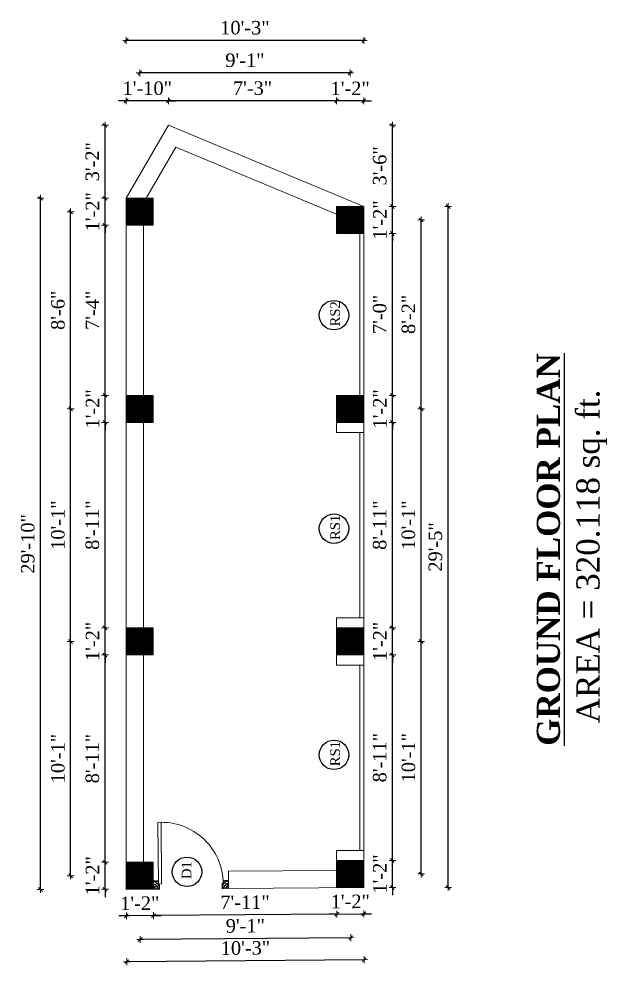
# Model space of a CAD drawing. Header units: inches. Extents: x 20273 to 41102, y -4696 to -1121.
# Drawn here: x 33134.7 to 33439.2, y -3826.9 to -3336.6 of the extents above; entities that cross this region are included whole.
import ezdxf

# ---------------------------------------------------------------- set-up
doc = ezdxf.new("R2010")
doc.units = ezdxf.units.IN
doc.header["$LTSCALE"] = 5
doc.header["$MEASUREMENT"] = 0
for name, color, linetype, lineweight in [('A-WALL', 7, 'Continuous', 9), ('Dimension', 7, 'Continuous', 18), ('DOOR', 62, 'Continuous', 0)]:
    doc.layers.add(name, color=color, linetype=linetype, lineweight=lineweight)
doc.layers.add('dim line', color=7, linetype='Continuous', lineweight=15, true_color=0xfab2b2)
doc.layers.add('TEXT', color=6, linetype='Continuous')
doc.layers.add('WALL', color=7, linetype='Continuous')
doc.styles.add('ordinary', font='times.ttf')
doc.dimstyles.new('Copy of 96', dxfattribs={"dimtxt": 7, "dimasz": 4, "dimexe": 0.5, "dimexo": 0.5, "dimgap": 3, "dimtad": 1, "dimdec": 1, "dimzin": 11, "dimdsep": 46, "dimlunit": 4, "dimtxsty": 'ordinary', "dimblk": 'OBLIQUE', "dimcen": 0.09, "dimse1": 1, "dimse2": 1, "dimclrt": 6, "dimazin": 0, "dimtfac": 1, "dimtdec": 1, "dimtix": 1, "dimtmove": 2, "dimatfit": 3, "dimldrblk": 'leader', "dimfxl": 0.5, "dimfxlon": 1, "dimtolj": 1, "dimtzin": 0, "dimarcsym": 0})
pattern_1 = [(135, (29525.58807, -29907.06637), (-0.08838834765, -0.08838834765), [])]

# ---------------------------------------------------------------- blocks, each defined once
blk = doc.blocks.new('A$C27B36B59')
at = {"layer": 'DOOR'}
for p, q in [((0, 4), (0, 0)), ((2.5, 4), (0, 4)), ((0, 0), (3, 0)), ((2.5, 2.5), (2.5, 4)), ((3, 2.5), (2.5, 2.5)), ((3, 0), (3, 2.5))]:
    blk.add_line(p, q, dxfattribs=at)
for centre, radius, start, end in [((-1.4, -0.54), 4.75, 22.1411, 72.838), ((1.34, 2.09), 1.64, 45.138, 144.8948), ((2.21, 0.3), 2.49, 83.3149, 152.658), ((0.13, 0.37), 2.05, 349.4875, 93.6805), ((1.96, -0.47), 2.01, 58.7447, 166.495), ((-0.06, 0.32), 1.13, 343.542, 86.947), ((2.08, -0.4), 1.17, 38.2816, 160.1519)]:
    blk.add_arc(centre, radius, start, end, dxfattribs=at)
blk = doc.blocks.new('D2')
at = {"layer": 'DOOR'}
for p, q in [((74473.95, 24047.59), (74473.95, 24018.09)), ((74473.95, 24047.59), (74475.45, 24047.59)), ((74475.45, 24047.59), (74475.45, 24018.13))]:
    blk.add_line(p, q, dxfattribs=at)
blk.add_arc((74473.95, 24047.59), 29.5, 180, 272.9146, dxfattribs=at)
at = {"layer": 'DOOR', "xscale": -1, "rotation": 180}
blk.add_blockref('A$C27B36B59', (74441.95, 24050.09), dxfattribs=at)
at = {"layer": 'DOOR', "rotation": 180}
blk.add_blockref('A$C27B36B59', (74477.95, 24050.09), dxfattribs=at)
blk = doc.blocks.new('oblique')
at = {"color": 0, "lineweight": -2}
blk.add_line((0.25, 0.25), (-0.25, -0.25), dxfattribs=at)
at = {"layer": 'dim line', "lineweight": 9}
for p, q in [((-0.4375, 0), (0.4375, 0)), ((0, 0.4375), (0, -0.4375))]:
    blk.add_line(p, q, dxfattribs=at)
blk = doc.blocks.new('*D197')
at = {"layer": 'A-WALL', "color": 0, "lineweight": -2, "ltscale": 50, "transparency": 16777216}
for p, q in [((33328.06, -3772.68), (33328.06, -3768.68)), ((33328.06, -3786.68), (33328.06, -3772.68)), ((33328.06, -3786.68), (33328.06, -3790.68))]:
    blk.add_line(p, q, dxfattribs=at)
at = {"layer": 'Defpoints', "color": 0, "ltscale": 50, "transparency": 16777216}
for p in [(33313.19, -3772.68), (33328.06, -3772.68), (33313.19, -3786.68)]:
    blk.add_point(p, dxfattribs=at)
at = {"layer": 'A-WALL', "color": 0, "lineweight": -2, "ltscale": 50, "transparency": 16777216, "xscale": 4, "yscale": 4, "zscale": 4}
for p, rotation in [((33328.06, -3772.68), 270), ((33328.06, -3786.68), 90)]:
    blk.add_blockref('oblique', p, dxfattribs=dict(at, rotation=rotation))
at = {"layer": 'A-WALL', "color": 6, "ltscale": 50, "transparency": 16777216, "insert": (33321.56, -3779.68), "char_height": 7, "attachment_point": 5, "rotation": 90, "style": 'ordinary'}
blk.add_mtext('\\A1;1\'-2"', dxfattribs=at)
blk = doc.blocks.new('_OBLIQUE')
at = {"color": 0, "linetype": 'ByBlock'}
blk.add_line((-0.5, -0.5), (0.5, 0.5), dxfattribs=at)
blk = doc.blocks.new('leader')
at = {"layer": 'Dimension'}
for p, q in [((0, -4.33), (0, 4.33)), ((-4.42, 0), (4.42, 0))]:
    blk.add_line(p, q, dxfattribs=at)
blk = doc.blocks.new('*D198')
at = {"layer": 'A-WALL', "color": 0, "lineweight": -2, "ltscale": 5, "transparency": 16777216}
blk.add_line((33328.06, -3772.68), (33328.06, -3666.18), dxfattribs=at)
at = {"layer": 'Defpoints', "color": 0, "ltscale": 5, "transparency": 16777216}
for p in [(33313.19, -3666.18), (33328.06, -3666.18), (33313.19, -3772.68)]:
    blk.add_point(p, dxfattribs=at)
at = {"layer": 'A-WALL', "color": 0, "lineweight": -2, "ltscale": 5, "transparency": 16777216, "xscale": 4, "yscale": 4, "zscale": 4}
for p, rotation in [((33328.06, -3666.18), 90), ((33328.06, -3772.68), 270)]:
    blk.add_blockref('oblique', p, dxfattribs=dict(at, rotation=rotation))
at = {"layer": 'A-WALL', "color": 6, "ltscale": 5, "transparency": 16777216, "insert": (33321.5, -3719.43), "char_height": 7, "attachment_point": 5, "rotation": 90, "style": 'ordinary'}
blk.add_mtext('\\A1;8\'-11"', dxfattribs=at)
blk = doc.blocks.new('*D199')
at = {"layer": 'A-WALL', "color": 0, "lineweight": -2, "ltscale": 5, "transparency": 16777216}
for p, q in [((33328.06, -3652.18), (33328.06, -3648.18)), ((33328.06, -3666.18), (33328.06, -3652.18)), ((33328.06, -3666.18), (33328.06, -3670.18))]:
    blk.add_line(p, q, dxfattribs=at)
at = {"layer": 'Defpoints', "color": 0, "ltscale": 5, "transparency": 16777216}
for p in [(33313.19, -3652.18), (33328.06, -3652.18), (33313.19, -3666.18)]:
    blk.add_point(p, dxfattribs=at)
at = {"layer": 'A-WALL', "color": 0, "lineweight": -2, "ltscale": 5, "transparency": 16777216, "xscale": 4, "yscale": 4, "zscale": 4}
for p, rotation in [((33328.06, -3652.18), 270), ((33328.06, -3666.18), 90)]:
    blk.add_blockref('oblique', p, dxfattribs=dict(at, rotation=rotation))
at = {"layer": 'A-WALL', "color": 6, "ltscale": 5, "transparency": 16777216, "insert": (33321.56, -3659.18), "char_height": 7, "attachment_point": 5, "rotation": 90, "style": 'ordinary'}
blk.add_mtext('\\A1;1\'-2"', dxfattribs=at)
blk = doc.blocks.new('*D200')
at = {"layer": 'A-WALL', "color": 0, "lineweight": -2, "ltscale": 5, "transparency": 16777216}
blk.add_line((33328.06, -3652.18), (33328.06, -3545.68), dxfattribs=at)
at = {"layer": 'Defpoints', "color": 0, "ltscale": 5, "transparency": 16777216}
for p in [(33313.19, -3545.68), (33328.06, -3545.68), (33313.19, -3652.18)]:
    blk.add_point(p, dxfattribs=at)
at = {"layer": 'A-WALL', "color": 0, "lineweight": -2, "ltscale": 5, "transparency": 16777216, "xscale": 4, "yscale": 4, "zscale": 4}
for p, rotation in [((33328.06, -3545.68), 90), ((33328.06, -3652.18), 270)]:
    blk.add_blockref('oblique', p, dxfattribs=dict(at, rotation=rotation))
at = {"layer": 'A-WALL', "color": 6, "ltscale": 5, "transparency": 16777216, "insert": (33321.5, -3598.93), "char_height": 7, "attachment_point": 5, "rotation": 90, "style": 'ordinary'}
blk.add_mtext('\\A1;8\'-11"', dxfattribs=at)
blk = doc.blocks.new('*D201')
at = {"layer": 'A-WALL', "color": 0, "lineweight": -2, "ltscale": 5, "transparency": 16777216}
for p, q in [((33328.06, -3531.68), (33328.06, -3527.68)), ((33328.06, -3545.68), (33328.06, -3531.68)), ((33328.06, -3545.68), (33328.06, -3549.68))]:
    blk.add_line(p, q, dxfattribs=at)
at = {"layer": 'Defpoints', "color": 0, "ltscale": 5, "transparency": 16777216}
for p in [(33313.19, -3531.68), (33328.06, -3531.68), (33313.19, -3545.68)]:
    blk.add_point(p, dxfattribs=at)
at = {"layer": 'A-WALL', "color": 0, "lineweight": -2, "ltscale": 5, "transparency": 16777216, "xscale": 4, "yscale": 4, "zscale": 4}
for p, rotation in [((33328.06, -3531.68), 270), ((33328.06, -3545.68), 90)]:
    blk.add_blockref('oblique', p, dxfattribs=dict(at, rotation=rotation))
at = {"layer": 'A-WALL', "color": 6, "ltscale": 5, "transparency": 16777216, "insert": (33321.56, -3538.68), "char_height": 7, "attachment_point": 5, "rotation": 90, "style": 'ordinary'}
blk.add_mtext('\\A1;1\'-2"', dxfattribs=at)
blk = doc.blocks.new('*D202')
at = {"layer": 'A-WALL', "color": 0, "lineweight": -2, "ltscale": 5, "transparency": 16777216}
blk.add_line((33328.06, -3531.68), (33328.06, -3447.81), dxfattribs=at)
at = {"layer": 'Defpoints', "color": 0, "ltscale": 5, "transparency": 16777216}
for p in [(33313.19, -3447.81), (33328.06, -3447.81), (33313.19, -3531.68)]:
    blk.add_point(p, dxfattribs=at)
at = {"layer": 'A-WALL', "color": 0, "lineweight": -2, "ltscale": 5, "transparency": 16777216, "xscale": 4, "yscale": 4, "zscale": 4}
for p, rotation in [((33328.06, -3447.81), 90), ((33328.06, -3531.68), 270)]:
    blk.add_blockref('oblique', p, dxfattribs=dict(at, rotation=rotation))
at = {"layer": 'A-WALL', "color": 6, "ltscale": 5, "transparency": 16777216, "insert": (33321.49, -3489.74), "char_height": 7, "attachment_point": 5, "rotation": 90, "style": 'ordinary'}
blk.add_mtext('\\A1;7\'-0"', dxfattribs=at)
blk = doc.blocks.new('*D203')
at = {"layer": 'A-WALL', "color": 0, "lineweight": -2, "ltscale": 5, "transparency": 16777216}
for p, q in [((33328.06, -3433.81), (33328.06, -3429.81)), ((33328.06, -3447.81), (33328.06, -3433.81)), ((33328.06, -3447.81), (33328.06, -3451.81))]:
    blk.add_line(p, q, dxfattribs=at)
at = {"layer": 'Defpoints', "color": 0, "ltscale": 5, "transparency": 16777216}
for p in [(33313.19, -3433.81), (33328.06, -3433.81), (33313.19, -3447.81)]:
    blk.add_point(p, dxfattribs=at)
at = {"layer": 'A-WALL', "color": 0, "lineweight": -2, "ltscale": 5, "transparency": 16777216, "xscale": 4, "yscale": 4, "zscale": 4}
for p, rotation in [((33328.06, -3433.81), 270), ((33328.06, -3447.81), 90)]:
    blk.add_blockref('oblique', p, dxfattribs=dict(at, rotation=rotation))
at = {"layer": 'A-WALL', "color": 6, "ltscale": 5, "transparency": 16777216, "insert": (33321.56, -3440.81), "char_height": 7, "attachment_point": 5, "rotation": 90, "style": 'ordinary'}
blk.add_mtext('\\A1;1\'-2"', dxfattribs=at)
blk = doc.blocks.new('*D204')
at = {"layer": 'A-WALL', "color": 0, "lineweight": -2, "ltscale": 5, "transparency": 16777216}
blk.add_line((33342.96, -3779.68), (33342.96, -3659.18), dxfattribs=at)
at = {"layer": 'Defpoints', "color": 0, "ltscale": 5, "transparency": 16777216}
for p in [(33306.19, -3659.18), (33342.96, -3659.18), (33306.19, -3779.68)]:
    blk.add_point(p, dxfattribs=at)
at = {"layer": 'A-WALL', "color": 0, "lineweight": -2, "ltscale": 5, "transparency": 16777216, "xscale": 4, "yscale": 4, "zscale": 4}
for p, rotation in [((33342.96, -3659.18), 90), ((33342.96, -3779.68), 270)]:
    blk.add_blockref('oblique', p, dxfattribs=dict(at, rotation=rotation))
at = {"layer": 'A-WALL', "color": 6, "ltscale": 5, "transparency": 16777216, "insert": (33336.4, -3719.43), "char_height": 7, "attachment_point": 5, "rotation": 90, "style": 'ordinary'}
blk.add_mtext('\\A1;10\'-1"', dxfattribs=at)
blk = doc.blocks.new('*D205')
at = {"layer": 'A-WALL', "color": 0, "lineweight": -2, "ltscale": 5, "transparency": 16777216}
blk.add_line((33342.96, -3659.18), (33342.96, -3538.68), dxfattribs=at)
at = {"layer": 'Defpoints', "color": 0, "ltscale": 5, "transparency": 16777216}
for p in [(33306.19, -3538.68), (33342.96, -3538.68), (33306.19, -3659.18)]:
    blk.add_point(p, dxfattribs=at)
at = {"layer": 'A-WALL', "color": 0, "lineweight": -2, "ltscale": 5, "transparency": 16777216, "xscale": 4, "yscale": 4, "zscale": 4}
for p, rotation in [((33342.96, -3538.68), 90), ((33342.96, -3659.18), 270)]:
    blk.add_blockref('oblique', p, dxfattribs=dict(at, rotation=rotation))
at = {"layer": 'A-WALL', "color": 6, "ltscale": 5, "transparency": 16777216, "insert": (33336.4, -3598.93), "char_height": 7, "attachment_point": 5, "rotation": 90, "style": 'ordinary'}
blk.add_mtext('\\A1;10\'-1"', dxfattribs=at)
blk = doc.blocks.new('*D206')
at = {"layer": 'A-WALL', "color": 0, "lineweight": -2, "ltscale": 5, "transparency": 16777216}
blk.add_line((33342.96, -3538.68), (33342.96, -3440.81), dxfattribs=at)
at = {"layer": 'Defpoints', "color": 0, "ltscale": 5, "transparency": 16777216}
for p in [(33306.19, -3440.81), (33342.96, -3440.81), (33306.19, -3538.68)]:
    blk.add_point(p, dxfattribs=at)
at = {"layer": 'A-WALL', "color": 0, "lineweight": -2, "ltscale": 5, "transparency": 16777216, "xscale": 4, "yscale": 4, "zscale": 4}
for p, rotation in [((33342.96, -3440.81), 90), ((33342.96, -3538.68), 270)]:
    blk.add_blockref('oblique', p, dxfattribs=dict(at, rotation=rotation))
at = {"layer": 'A-WALL', "color": 6, "ltscale": 5, "transparency": 16777216, "insert": (33336.4, -3489.74), "char_height": 7, "attachment_point": 5, "rotation": 90, "style": 'ordinary'}
blk.add_mtext('\\A1;8\'-2"', dxfattribs=at)
blk = doc.blocks.new('*D191')
at = {"layer": 'A-WALL', "color": 0, "lineweight": -2, "ltscale": 5, "transparency": 16777216}
blk.add_line((33356.9, -3786.68), (33356.9, -3433.81), dxfattribs=at)
at = {"layer": 'Defpoints', "color": 0, "ltscale": 5, "transparency": 16777216}
for p in [(33313.19, -3433.81), (33356.9, -3433.81), (33313.19, -3786.68)]:
    blk.add_point(p, dxfattribs=at)
at = {"layer": 'A-WALL', "color": 0, "lineweight": -2, "ltscale": 5, "transparency": 16777216, "xscale": 4, "yscale": 4, "zscale": 4}
for p, rotation in [((33356.9, -3433.81), 90), ((33356.9, -3786.68), 270)]:
    blk.add_blockref('oblique', p, dxfattribs=dict(at, rotation=rotation))
at = {"layer": 'A-WALL', "color": 6, "ltscale": 5, "transparency": 16777216, "insert": (33350.33, -3610.24), "char_height": 7, "attachment_point": 5, "rotation": 90, "style": 'ordinary'}
blk.add_mtext('\\A1;29\'-5"', dxfattribs=at)
blk = doc.blocks.new('*D192')
at = {"layer": 'A-WALL', "color": 0, "lineweight": -2, "ltscale": 50, "transparency": 16777216}
blk.add_line((33313.51, -3824.08), (33190.52, -3825.12), dxfattribs=at)
at = {"layer": 'Defpoints', "color": 0, "ltscale": 50, "transparency": 16777216}
for p in [(33190.2, -3787.72), (33313.19, -3786.68), (33190.52, -3825.12)]:
    blk.add_point(p, dxfattribs=at)
at = {"layer": 'A-WALL', "color": 0, "lineweight": -2, "ltscale": 50, "transparency": 16777216, "xscale": 4, "yscale": 4, "zscale": 4}
for p, rotation in [((33190.52, -3825.12), 180.4857626912944), ((33313.51, -3824.08), 0.4857626912944202)]:
    blk.add_blockref('oblique', p, dxfattribs=dict(at, rotation=rotation))
at = {"layer": 'A-WALL', "color": 6, "ltscale": 50, "transparency": 16777216, "insert": (33251.96, -3818.04), "char_height": 7, "attachment_point": 5, "rotation": 0.4858, "style": 'ordinary'}
blk.add_mtext('\\A1;10\'-3"', dxfattribs=at)
blk = doc.blocks.new('*D207')
at = {"layer": 'A-WALL', "color": 0, "lineweight": -2, "ltscale": 5, "transparency": 16777216}
blk.add_line((33299.31, -3800.46), (33204.32, -3801.26), dxfattribs=at)
at = {"layer": 'Defpoints', "color": 0, "ltscale": 5, "transparency": 16777216}
for p in [(33204.2, -3787.6), (33299.19, -3786.8), (33204.32, -3801.26)]:
    blk.add_point(p, dxfattribs=at)
at = {"layer": 'A-WALL', "color": 0, "lineweight": -2, "ltscale": 5, "transparency": 16777216, "xscale": 4, "yscale": 4, "zscale": 4}
for p, rotation in [((33299.31, -3800.46), 0.4857626911819501), ((33204.32, -3801.26), 180.4857626911819)]:
    blk.add_blockref('oblique', p, dxfattribs=dict(at, rotation=rotation))
at = {"layer": 'A-WALL', "color": 6, "ltscale": 5, "transparency": 16777216, "insert": (33251.75, -3794.29), "char_height": 7, "attachment_point": 5, "rotation": 0.4858, "style": 'ordinary'}
blk.add_mtext('\\A1;7\'-11"', dxfattribs=at)
blk = doc.blocks.new('*D193')
at = {"layer": 'A-WALL', "color": 0, "lineweight": -2, "ltscale": 5, "transparency": 16777216}
blk.add_line((33306.47, -3812.67), (33197.48, -3813.6), dxfattribs=at)
at = {"layer": 'Defpoints', "color": 0, "ltscale": 5, "transparency": 16777216}
for p in [(33306.19, -3779.68), (33197.2, -3780.6), (33197.48, -3813.6)]:
    blk.add_point(p, dxfattribs=at)
at = {"layer": 'A-WALL', "color": 0, "lineweight": -2, "ltscale": 5, "transparency": 16777216, "xscale": 4, "yscale": 4, "zscale": 4}
for p, rotation in [((33197.48, -3813.6), 180.4857626911819), ((33306.47, -3812.67), 0.4857626911819501)]:
    blk.add_blockref('oblique', p, dxfattribs=dict(at, rotation=rotation))
at = {"layer": 'A-WALL', "color": 6, "ltscale": 5, "transparency": 16777216, "insert": (33251.92, -3806.57), "char_height": 7, "attachment_point": 5, "rotation": 0.4858, "style": 'ordinary'}
blk.add_mtext('\\A1;9\'-1"', dxfattribs=at)
blk = doc.blocks.new('*D208')
at = {"layer": 'A-WALL', "color": 0, "lineweight": -2, "ltscale": 5, "transparency": 16777216}
for p, q in [((33190.32, -3801.38), (33186.32, -3801.42)), ((33204.32, -3801.26), (33190.32, -3801.38)), ((33204.32, -3801.26), (33208.32, -3801.23))]:
    blk.add_line(p, q, dxfattribs=at)
at = {"layer": 'Defpoints', "color": 0, "ltscale": 5, "transparency": 16777216}
for p in [(33190.2, -3787.72), (33204.2, -3787.6), (33190.32, -3801.38)]:
    blk.add_point(p, dxfattribs=at)
at = {"layer": 'A-WALL', "color": 0, "lineweight": -2, "ltscale": 5, "transparency": 16777216, "xscale": 4, "yscale": 4, "zscale": 4}
for p, rotation in [((33190.32, -3801.38), 0.4857626911819665), ((33204.32, -3801.26), 180.4857626911819)]:
    blk.add_blockref('oblique', p, dxfattribs=dict(at, rotation=rotation))
at = {"layer": 'A-WALL', "color": 6, "ltscale": 5, "transparency": 16777216, "insert": (33197.26, -3794.82), "char_height": 7, "attachment_point": 5, "rotation": 0.4858, "style": 'ordinary'}
blk.add_mtext('\\A1;1\'-2"', dxfattribs=at)
blk = doc.blocks.new('*D209')
at = {"layer": 'A-WALL', "color": 0, "lineweight": -2, "ltscale": 5, "transparency": 16777216}
for p, q in [((33299.31, -3800.46), (33295.31, -3800.49)), ((33299.31, -3800.46), (33313.31, -3800.34)), ((33313.31, -3800.34), (33317.31, -3800.31))]:
    blk.add_line(p, q, dxfattribs=at)
at = {"layer": 'Defpoints', "color": 0, "ltscale": 5, "transparency": 16777216}
for p in [(33299.19, -3786.8), (33313.19, -3786.68), (33313.31, -3800.34)]:
    blk.add_point(p, dxfattribs=at)
at = {"layer": 'A-WALL', "color": 0, "lineweight": -2, "ltscale": 5, "transparency": 16777216, "xscale": 4, "yscale": 4, "zscale": 4}
for p, rotation in [((33299.31, -3800.46), 0.4857626911819501), ((33313.31, -3800.34), 180.4857626911819)]:
    blk.add_blockref('oblique', p, dxfattribs=dict(at, rotation=rotation))
at = {"layer": 'A-WALL', "color": 6, "ltscale": 5, "transparency": 16777216, "insert": (33306.25, -3793.9), "char_height": 7, "attachment_point": 5, "rotation": 0.4858, "style": 'ordinary'}
blk.add_mtext('\\A1;1\'-2"', dxfattribs=at)
blk = doc.blocks.new('*D210')
at = {"layer": 'A-WALL', "color": 0, "lineweight": -2, "ltscale": 5, "transparency": 16777216}
for p, q in [((33179.26, -3773.6), (33179.26, -3769.6)), ((33179.26, -3787.6), (33179.26, -3773.6)), ((33179.26, -3787.6), (33179.26, -3791.6))]:
    blk.add_line(p, q, dxfattribs=at)
at = {"layer": 'Defpoints', "color": 0, "ltscale": 5, "transparency": 16777216}
for p in [(33179.26, -3773.6), (33190.2, -3773.6), (33190.2, -3787.6)]:
    blk.add_point(p, dxfattribs=at)
at = {"layer": 'A-WALL', "color": 0, "lineweight": -2, "ltscale": 5, "transparency": 16777216, "xscale": 4, "yscale": 4, "zscale": 4}
for p, rotation in [((33179.26, -3773.6), 270), ((33179.26, -3787.6), 90)]:
    blk.add_blockref('oblique', p, dxfattribs=dict(at, rotation=rotation))
at = {"layer": 'A-WALL', "color": 6, "ltscale": 5, "transparency": 16777216, "insert": (33172.76, -3780.6), "char_height": 7, "attachment_point": 5, "rotation": 90, "style": 'ordinary'}
blk.add_mtext('\\A1;1\'-2"', dxfattribs=at)
blk = doc.blocks.new('*D211')
at = {"layer": 'A-WALL', "color": 0, "lineweight": -2, "ltscale": 5, "transparency": 16777216}
blk.add_line((33179.26, -3773.6), (33179.26, -3666.18), dxfattribs=at)
at = {"layer": 'Defpoints', "color": 0, "ltscale": 5, "transparency": 16777216}
for p in [(33179.26, -3666.18), (33190.2, -3666.18), (33190.2, -3773.6)]:
    blk.add_point(p, dxfattribs=at)
at = {"layer": 'A-WALL', "color": 0, "lineweight": -2, "ltscale": 5, "transparency": 16777216, "xscale": 4, "yscale": 4, "zscale": 4}
for p, rotation in [((33179.26, -3666.18), 90), ((33179.26, -3773.6), 270)]:
    blk.add_blockref('oblique', p, dxfattribs=dict(at, rotation=rotation))
at = {"layer": 'A-WALL', "color": 6, "ltscale": 5, "transparency": 16777216, "insert": (33172.7, -3719.89), "char_height": 7, "attachment_point": 5, "rotation": 90, "style": 'ordinary'}
blk.add_mtext('\\A1;8\'-11"', dxfattribs=at)
blk = doc.blocks.new('*D212')
at = {"layer": 'A-WALL', "color": 0, "lineweight": -2, "ltscale": 5, "transparency": 16777216}
for p, q in [((33179.26, -3652.18), (33179.26, -3648.18)), ((33179.26, -3666.18), (33179.26, -3652.18)), ((33179.26, -3666.18), (33179.26, -3670.18))]:
    blk.add_line(p, q, dxfattribs=at)
at = {"layer": 'Defpoints', "color": 0, "ltscale": 5, "transparency": 16777216}
for p in [(33179.26, -3652.18), (33190.2, -3652.18), (33190.2, -3666.18)]:
    blk.add_point(p, dxfattribs=at)
at = {"layer": 'A-WALL', "color": 0, "lineweight": -2, "ltscale": 5, "transparency": 16777216, "xscale": 4, "yscale": 4, "zscale": 4}
for p, rotation in [((33179.26, -3652.18), 270), ((33179.26, -3666.18), 90)]:
    blk.add_blockref('oblique', p, dxfattribs=dict(at, rotation=rotation))
at = {"layer": 'A-WALL', "color": 6, "ltscale": 5, "transparency": 16777216, "insert": (33172.76, -3659.18), "char_height": 7, "attachment_point": 5, "rotation": 90, "style": 'ordinary'}
blk.add_mtext('\\A1;1\'-2"', dxfattribs=at)
blk = doc.blocks.new('*D213')
at = {"layer": 'A-WALL', "color": 0, "lineweight": -2, "ltscale": 5, "transparency": 16777216}
blk.add_line((33179.26, -3652.18), (33179.26, -3545.68), dxfattribs=at)
at = {"layer": 'Defpoints', "color": 0, "ltscale": 5, "transparency": 16777216}
for p in [(33179.26, -3545.68), (33190.2, -3545.68), (33190.2, -3652.18)]:
    blk.add_point(p, dxfattribs=at)
at = {"layer": 'A-WALL', "color": 0, "lineweight": -2, "ltscale": 5, "transparency": 16777216, "xscale": 4, "yscale": 4, "zscale": 4}
for p, rotation in [((33179.26, -3545.68), 90), ((33179.26, -3652.18), 270)]:
    blk.add_blockref('oblique', p, dxfattribs=dict(at, rotation=rotation))
at = {"layer": 'A-WALL', "color": 6, "ltscale": 5, "transparency": 16777216, "insert": (33172.7, -3598.93), "char_height": 7, "attachment_point": 5, "rotation": 90, "style": 'ordinary'}
blk.add_mtext('\\A1;8\'-11"', dxfattribs=at)
blk = doc.blocks.new('*D214')
at = {"layer": 'A-WALL', "color": 0, "lineweight": -2, "ltscale": 5, "transparency": 16777216}
for p, q in [((33179.26, -3531.68), (33179.26, -3527.68)), ((33179.26, -3545.68), (33179.26, -3531.68)), ((33179.26, -3545.68), (33179.26, -3549.68))]:
    blk.add_line(p, q, dxfattribs=at)
at = {"layer": 'Defpoints', "color": 0, "ltscale": 5, "transparency": 16777216}
for p in [(33179.26, -3531.68), (33190.2, -3531.68), (33190.2, -3545.68)]:
    blk.add_point(p, dxfattribs=at)
at = {"layer": 'A-WALL', "color": 0, "lineweight": -2, "ltscale": 5, "transparency": 16777216, "xscale": 4, "yscale": 4, "zscale": 4}
for p, rotation in [((33179.26, -3531.68), 270), ((33179.26, -3545.68), 90)]:
    blk.add_blockref('oblique', p, dxfattribs=dict(at, rotation=rotation))
at = {"layer": 'A-WALL', "color": 6, "ltscale": 5, "transparency": 16777216, "insert": (33172.76, -3538.68), "char_height": 7, "attachment_point": 5, "rotation": 90, "style": 'ordinary'}
blk.add_mtext('\\A1;1\'-2"', dxfattribs=at)
blk = doc.blocks.new('*D215')
at = {"layer": 'A-WALL', "color": 0, "lineweight": -2, "ltscale": 5, "transparency": 16777216}
blk.add_line((33179.26, -3531.68), (33179.26, -3443.56), dxfattribs=at)
at = {"layer": 'Defpoints', "color": 0, "ltscale": 5, "transparency": 16777216}
for p in [(33179.26, -3443.56), (33190.2, -3443.56), (33190.2, -3531.68)]:
    blk.add_point(p, dxfattribs=at)
at = {"layer": 'A-WALL', "color": 0, "lineweight": -2, "ltscale": 5, "transparency": 16777216, "xscale": 4, "yscale": 4, "zscale": 4}
for p, rotation in [((33179.26, -3443.56), 90), ((33179.26, -3531.68), 270)]:
    blk.add_blockref('oblique', p, dxfattribs=dict(at, rotation=rotation))
at = {"layer": 'A-WALL', "color": 6, "ltscale": 5, "transparency": 16777216, "insert": (33172.69, -3487.62), "char_height": 7, "attachment_point": 5, "rotation": 90, "style": 'ordinary'}
blk.add_mtext('\\A1;7\'-4"', dxfattribs=at)
blk = doc.blocks.new('*D216')
at = {"layer": 'A-WALL', "color": 0, "lineweight": -2, "ltscale": 5, "transparency": 16777216}
for p, q in [((33179.26, -3429.56), (33179.26, -3425.56)), ((33179.26, -3443.56), (33179.26, -3429.56)), ((33179.26, -3443.56), (33179.26, -3447.56))]:
    blk.add_line(p, q, dxfattribs=at)
at = {"layer": 'Defpoints', "color": 0, "ltscale": 5, "transparency": 16777216}
for p in [(33179.26, -3429.56), (33190.2, -3429.56), (33190.2, -3443.56)]:
    blk.add_point(p, dxfattribs=at)
at = {"layer": 'A-WALL', "color": 0, "lineweight": -2, "ltscale": 5, "transparency": 16777216, "xscale": 4, "yscale": 4, "zscale": 4}
for p, rotation in [((33179.26, -3429.56), 270), ((33179.26, -3443.56), 90)]:
    blk.add_blockref('oblique', p, dxfattribs=dict(at, rotation=rotation))
at = {"layer": 'A-WALL', "color": 6, "ltscale": 5, "transparency": 16777216, "insert": (33172.76, -3436.56), "char_height": 7, "attachment_point": 5, "rotation": 90, "style": 'ordinary'}
blk.add_mtext('\\A1;1\'-2"', dxfattribs=at)
blk = doc.blocks.new('*D217')
at = {"layer": 'A-WALL', "color": 0, "lineweight": -2, "ltscale": 5, "transparency": 16777216}
blk.add_line((33179.26, -3429.56), (33179.26, -3391.74), dxfattribs=at)
at = {"layer": 'Defpoints', "color": 0, "ltscale": 5, "transparency": 16777216}
for p in [(33179.26, -3391.74), (33212.05, -3391.74), (33190.2, -3429.56)]:
    blk.add_point(p, dxfattribs=at)
at = {"layer": 'A-WALL', "color": 0, "lineweight": -2, "ltscale": 5, "transparency": 16777216, "xscale": 4, "yscale": 4, "zscale": 4}
for p, rotation in [((33179.26, -3391.74), 90), ((33179.26, -3429.56), 270)]:
    blk.add_blockref('oblique', p, dxfattribs=dict(at, rotation=rotation))
at = {"layer": 'A-WALL', "color": 6, "ltscale": 5, "transparency": 16777216, "insert": (33172.7, -3410.65), "char_height": 7, "attachment_point": 5, "rotation": 90, "style": 'ordinary'}
blk.add_mtext('\\A1;3\'-2"', dxfattribs=at)
blk = doc.blocks.new('*D218')
at = {"layer": 'A-WALL', "color": 0, "lineweight": -2, "ltscale": 5, "transparency": 16777216}
blk.add_line((33328.06, -3433.81), (33328.06, -3391.74), dxfattribs=at)
at = {"layer": 'Defpoints', "color": 0, "ltscale": 5, "transparency": 16777216}
for p in [(33212.05, -3391.74), (33328.06, -3391.74), (33313.19, -3433.81)]:
    blk.add_point(p, dxfattribs=at)
at = {"layer": 'A-WALL', "color": 0, "lineweight": -2, "ltscale": 5, "transparency": 16777216, "xscale": 4, "yscale": 4, "zscale": 4}
for p, rotation in [((33328.06, -3391.74), 90), ((33328.06, -3433.81), 270)]:
    blk.add_blockref('oblique', p, dxfattribs=dict(at, rotation=rotation))
at = {"layer": 'A-WALL', "color": 6, "ltscale": 5, "transparency": 16777216, "insert": (33321.5, -3412.78), "char_height": 7, "attachment_point": 5, "rotation": 90, "style": 'ordinary'}
blk.add_mtext('\\A1;3\'-6"', dxfattribs=at)
blk = doc.blocks.new('*D219')
at = {"layer": 'A-WALL', "color": 0, "lineweight": -2, "ltscale": 5, "transparency": 16777216}
blk.add_line((33161.44, -3780.6), (33161.44, -3659.18), dxfattribs=at)
at = {"layer": 'Defpoints', "color": 0, "ltscale": 5, "transparency": 16777216}
for p in [(33161.44, -3659.18), (33197.2, -3659.18), (33197.2, -3780.6)]:
    blk.add_point(p, dxfattribs=at)
at = {"layer": 'A-WALL', "color": 0, "lineweight": -2, "ltscale": 5, "transparency": 16777216, "xscale": 4, "yscale": 4, "zscale": 4}
for p, rotation in [((33161.44, -3659.18), 90), ((33161.44, -3780.6), 270)]:
    blk.add_blockref('oblique', p, dxfattribs=dict(at, rotation=rotation))
at = {"layer": 'A-WALL', "color": 6, "ltscale": 5, "transparency": 16777216, "insert": (33154.88, -3719.89), "char_height": 7, "attachment_point": 5, "rotation": 90, "style": 'ordinary'}
blk.add_mtext('\\A1;10\'-1"', dxfattribs=at)
blk = doc.blocks.new('*D220')
at = {"layer": 'A-WALL', "color": 0, "lineweight": -2, "ltscale": 5, "transparency": 16777216}
blk.add_line((33161.44, -3659.18), (33161.44, -3538.68), dxfattribs=at)
at = {"layer": 'Defpoints', "color": 0, "ltscale": 5, "transparency": 16777216}
for p in [(33161.44, -3538.68), (33197.2, -3538.68), (33197.2, -3659.18)]:
    blk.add_point(p, dxfattribs=at)
at = {"layer": 'A-WALL', "color": 0, "lineweight": -2, "ltscale": 5, "transparency": 16777216, "xscale": 4, "yscale": 4, "zscale": 4}
for p, rotation in [((33161.44, -3538.68), 90), ((33161.44, -3659.18), 270)]:
    blk.add_blockref('oblique', p, dxfattribs=dict(at, rotation=rotation))
at = {"layer": 'A-WALL', "color": 6, "ltscale": 5, "transparency": 16777216, "insert": (33154.88, -3598.93), "char_height": 7, "attachment_point": 5, "rotation": 90, "style": 'ordinary'}
blk.add_mtext('\\A1;10\'-1"', dxfattribs=at)
blk = doc.blocks.new('*D221')
at = {"layer": 'A-WALL', "color": 0, "lineweight": -2, "ltscale": 5, "transparency": 16777216}
blk.add_line((33161.44, -3538.68), (33161.44, -3436.56), dxfattribs=at)
at = {"layer": 'Defpoints', "color": 0, "ltscale": 5, "transparency": 16777216}
for p in [(33161.44, -3436.56), (33197.2, -3436.56), (33197.2, -3538.68)]:
    blk.add_point(p, dxfattribs=at)
at = {"layer": 'A-WALL', "color": 0, "lineweight": -2, "ltscale": 5, "transparency": 16777216, "xscale": 4, "yscale": 4, "zscale": 4}
for p, rotation in [((33161.44, -3436.56), 90), ((33161.44, -3538.68), 270)]:
    blk.add_blockref('oblique', p, dxfattribs=dict(at, rotation=rotation))
at = {"layer": 'A-WALL', "color": 6, "ltscale": 5, "transparency": 16777216, "insert": (33154.88, -3487.62), "char_height": 7, "attachment_point": 5, "rotation": 90, "style": 'ordinary'}
blk.add_mtext('\\A1;8\'-6"', dxfattribs=at)
blk = doc.blocks.new('*D194')
at = {"layer": 'A-WALL', "color": 0, "lineweight": -2, "ltscale": 5, "transparency": 16777216}
blk.add_line((33145.84, -3787.72), (33145.84, -3429.56), dxfattribs=at)
at = {"layer": 'Defpoints', "color": 0, "ltscale": 5, "transparency": 16777216}
for p in [(33145.84, -3429.56), (33190.2, -3429.56), (33190.2, -3787.72)]:
    blk.add_point(p, dxfattribs=at)
at = {"layer": 'A-WALL', "color": 0, "lineweight": -2, "ltscale": 5, "transparency": 16777216, "xscale": 4, "yscale": 4, "zscale": 4}
for p, rotation in [((33145.84, -3429.56), 90), ((33145.84, -3787.72), 270)]:
    blk.add_blockref('oblique', p, dxfattribs=dict(at, rotation=rotation))
at = {"layer": 'A-WALL', "color": 6, "ltscale": 5, "transparency": 16777216, "insert": (33139.27, -3608.64), "char_height": 7, "attachment_point": 5, "rotation": 90, "style": 'ordinary'}
blk.add_mtext('\\A1;29\'-10"', dxfattribs=at)
blk = doc.blocks.new('*D222')
at = {"layer": 'A-WALL', "color": 0, "lineweight": -2, "ltscale": 5, "transparency": 16777216}
for p, q in [((33299.19, -3379.11), (33295.19, -3379.11)), ((33313.19, -3379.11), (33299.19, -3379.11)), ((33313.19, -3379.11), (33317.19, -3379.11))]:
    blk.add_line(p, q, dxfattribs=at)
at = {"layer": 'Defpoints', "color": 0, "ltscale": 5, "transparency": 16777216}
for p in [(33299.19, -3379.11), (33299.19, -3433.81), (33313.19, -3433.81)]:
    blk.add_point(p, dxfattribs=at)
at = {"layer": 'A-WALL', "color": 0, "lineweight": -2, "ltscale": 5, "transparency": 16777216, "xscale": 4, "yscale": 4, "zscale": 4}
blk.add_blockref('oblique', (33299.19, -3379.11), dxfattribs=at)
at = {"layer": 'A-WALL', "color": 0, "lineweight": -2, "ltscale": 5, "transparency": 16777216, "xscale": 4, "yscale": 4, "zscale": 4, "rotation": 180}
blk.add_blockref('oblique', (33313.19, -3379.11), dxfattribs=at)
at = {"layer": 'A-WALL', "color": 6, "ltscale": 5, "transparency": 16777216, "insert": (33306.19, -3372.61), "char_height": 7, "attachment_point": 5, "style": 'ordinary'}
blk.add_mtext('\\A1;1\'-2"', dxfattribs=at)
blk = doc.blocks.new('*D223')
at = {"layer": 'A-WALL', "color": 0, "lineweight": -2, "ltscale": 5, "transparency": 16777216}
blk.add_line((33299.19, -3379.11), (33212.05, -3379.11), dxfattribs=at)
at = {"layer": 'Defpoints', "color": 0, "ltscale": 5, "transparency": 16777216}
for p in [(33212.05, -3379.11), (33212.05, -3391.74), (33299.19, -3433.81)]:
    blk.add_point(p, dxfattribs=at)
at = {"layer": 'A-WALL', "color": 0, "lineweight": -2, "ltscale": 5, "transparency": 16777216, "xscale": 4, "yscale": 4, "zscale": 4, "rotation": 180}
blk.add_blockref('oblique', (33212.05, -3379.11), dxfattribs=at)
at = {"layer": 'A-WALL', "color": 0, "lineweight": -2, "ltscale": 5, "transparency": 16777216, "xscale": 4, "yscale": 4, "zscale": 4}
blk.add_blockref('oblique', (33299.19, -3379.11), dxfattribs=at)
at = {"layer": 'A-WALL', "color": 6, "ltscale": 5, "transparency": 16777216, "insert": (33255.62, -3372.53), "char_height": 7, "attachment_point": 5, "style": 'ordinary'}
blk.add_mtext('\\A1;7\'-3"', dxfattribs=at)
blk = doc.blocks.new('*D224')
at = {"layer": 'A-WALL', "color": 0, "lineweight": -2, "ltscale": 5, "transparency": 16777216}
for p, q in [((33190.2, -3379.11), (33186.2, -3379.11)), ((33212.05, -3379.11), (33190.2, -3379.11)), ((33212.05, -3379.11), (33216.05, -3379.11))]:
    blk.add_line(p, q, dxfattribs=at)
at = {"layer": 'Defpoints', "color": 0, "ltscale": 5, "transparency": 16777216}
for p in [(33190.2, -3379.11), (33212.05, -3391.74), (33190.2, -3429.56)]:
    blk.add_point(p, dxfattribs=at)
at = {"layer": 'A-WALL', "color": 0, "lineweight": -2, "ltscale": 5, "transparency": 16777216, "xscale": 4, "yscale": 4, "zscale": 4}
blk.add_blockref('oblique', (33190.2, -3379.11), dxfattribs=at)
at = {"layer": 'A-WALL', "color": 0, "lineweight": -2, "ltscale": 5, "transparency": 16777216, "xscale": 4, "yscale": 4, "zscale": 4, "rotation": 180}
blk.add_blockref('oblique', (33212.05, -3379.11), dxfattribs=at)
at = {"layer": 'A-WALL', "color": 6, "ltscale": 5, "transparency": 16777216, "insert": (33201.13, -3372.54), "char_height": 7, "attachment_point": 5, "style": 'ordinary'}
blk.add_mtext('\\A1;1\'-10"', dxfattribs=at)
blk = doc.blocks.new('*D195')
at = {"layer": 'A-WALL', "color": 0, "lineweight": -2, "ltscale": 5, "transparency": 16777216}
blk.add_line((33306.19, -3364.64), (33197.2, -3364.64), dxfattribs=at)
at = {"layer": 'Defpoints', "color": 0, "ltscale": 5, "transparency": 16777216}
for p in [(33197.2, -3364.64), (33197.2, -3436.56), (33306.19, -3440.81)]:
    blk.add_point(p, dxfattribs=at)
at = {"layer": 'A-WALL', "color": 0, "lineweight": -2, "ltscale": 5, "transparency": 16777216, "xscale": 4, "yscale": 4, "zscale": 4, "rotation": 180}
blk.add_blockref('oblique', (33197.2, -3364.64), dxfattribs=at)
at = {"layer": 'A-WALL', "color": 0, "lineweight": -2, "ltscale": 5, "transparency": 16777216, "xscale": 4, "yscale": 4, "zscale": 4}
blk.add_blockref('oblique', (33306.19, -3364.64), dxfattribs=at)
at = {"layer": 'A-WALL', "color": 6, "ltscale": 5, "transparency": 16777216, "insert": (33251.69, -3358.07), "char_height": 7, "attachment_point": 5, "style": 'ordinary'}
blk.add_mtext('\\A1;9\'-1"', dxfattribs=at)
blk = doc.blocks.new('*D196')
at = {"layer": 'A-WALL', "color": 0, "lineweight": -2, "ltscale": 5, "transparency": 16777216}
blk.add_line((33313.19, -3347.78), (33190.2, -3347.78), dxfattribs=at)
at = {"layer": 'Defpoints', "color": 0, "ltscale": 5, "transparency": 16777216}
for p in [(33190.2, -3347.78), (33190.2, -3429.56), (33313.19, -3433.81)]:
    blk.add_point(p, dxfattribs=at)
at = {"layer": 'A-WALL', "color": 0, "lineweight": -2, "ltscale": 5, "transparency": 16777216, "xscale": 4, "yscale": 4, "zscale": 4, "rotation": 180}
blk.add_blockref('oblique', (33190.2, -3347.78), dxfattribs=at)
at = {"layer": 'A-WALL', "color": 0, "lineweight": -2, "ltscale": 5, "transparency": 16777216, "xscale": 4, "yscale": 4, "zscale": 4}
blk.add_blockref('oblique', (33313.19, -3347.78), dxfattribs=at)
at = {"layer": 'A-WALL', "color": 6, "ltscale": 5, "transparency": 16777216, "insert": (33251.69, -3341.22), "char_height": 7, "attachment_point": 5, "style": 'ordinary'}
blk.add_mtext('\\A1;10\'-3"', dxfattribs=at)

msp = doc.modelspace()

# ---------------------------------------------------------------- hatches: boundary and pattern name
at = {"layer": 'A-WALL', "ltscale": 5}
h = msp.add_hatch(dxfattribs=at)
h.set_pattern_fill('ANSI31', color=256, angle=90)
h.set_pattern_definition(pattern_1)
h.paths.add_polyline_path([(33190.2, -3429.56), (33190.2, -3443.56), (33204.2, -3443.56), (33204.2, -3429.56)])
h = msp.add_hatch(dxfattribs=at)
h.set_pattern_fill('ANSI31', color=256, angle=90)
h.set_pattern_definition(pattern_1)
h.paths.add_polyline_path([(33299.19, -3433.81), (33299.19, -3447.81), (33313.19, -3447.81), (33313.19, -3433.81)])
h = msp.add_hatch(dxfattribs=at)
h.set_pattern_fill('ANSI31', color=256, angle=90)
h.set_pattern_definition(pattern_1)
h.paths.add_polyline_path([(33204.2, -3531.68), (33190.2, -3531.68), (33190.2, -3545.68), (33204.2, -3545.68)])
h = msp.add_hatch(dxfattribs=at)
h.set_pattern_fill('ANSI31', color=256, angle=90)
h.set_pattern_definition(pattern_1)
h.paths.add_polyline_path([(33313.19, -3545.68), (33313.19, -3531.68), (33299.19, -3531.68), (33299.19, -3545.68)])
h = msp.add_hatch(dxfattribs=at)
h.set_pattern_fill('ANSI31', color=256, angle=90)
h.set_pattern_definition(pattern_1)
h.paths.add_polyline_path([(33204.2, -3652.18), (33190.2, -3652.18), (33190.2, -3666.18), (33204.2, -3666.18)])
h = msp.add_hatch(dxfattribs=at)
h.set_pattern_fill('ANSI31', color=256, angle=90)
h.set_pattern_definition(pattern_1)
h.paths.add_polyline_path([(33313.19, -3652.18), (33299.19, -3652.18), (33299.19, -3666.18), (33313.19, -3666.18)])
h = msp.add_hatch(dxfattribs=at)
h.set_pattern_fill('ANSI31', color=256, angle=90)
h.set_pattern_definition(pattern_1)
h.paths.add_polyline_path([(33204.2, -3773.6), (33190.2, -3773.6), (33190.2, -3787.6), (33204.2, -3787.6)])
h = msp.add_hatch(dxfattribs=at)
h.set_pattern_fill('ANSI31', color=256, angle=90)
h.set_pattern_definition(pattern_1)
h.paths.add_polyline_path([(33313.19, -3772.68), (33299.19, -3772.68), (33299.19, -3786.68), (33313.19, -3786.68)])

# ---------------------------------------------------------------- linework, layer by layer
for p, q in [((33215.89, -3403.08), (33200.59, -3429.56)), ((33299.19, -3437.74), (33215.89, -3403.08)), ((33199.2, -3443.56), (33199.2, -3531.68)), ((33311.19, -3531.68), (33311.19, -3447.81)), ((33199.2, -3545.68), (33199.2, -3652.18)), ((33299.19, -3545.68), (33299.19, -3550.93)), ((33299.19, -3550.93), (33313.19, -3550.93)), ((33311.19, -3646.93), (33311.19, -3550.93)), ((33299.19, -3646.93), (33299.19, -3652.18)), ((33299.19, -3646.93), (33313.19, -3646.93)), ((33199.2, -3666.18), (33199.2, -3773.6)), ((33299.19, -3666.18), (33299.19, -3671.43)), ((33299.19, -3671.43), (33313.19, -3671.43)), ((33311.19, -3767.43), (33311.19, -3671.43)), ((33299.19, -3767.43), (33299.19, -3772.68)), ((33299.19, -3767.43), (33313.19, -3767.43)), ((33243.2, -3778.27), (33299.19, -3777.8)), ((33243.2, -3778.27), (33243.2, -3787.27))]:
    msp.add_line(p, q, dxfattribs=at)
msp.add_lwpolyline([(33243.2, -3787.27), (33313.19, -3786.68), (33313.19, -3433.81), (33212.05, -3391.74), (33190.2, -3429.56), (33190.2, -3787.72), (33204.2, -3787.6)], dxfattribs=at)
for points in [[(33190.2, -3443.56), (33190.2, -3429.56), (33204.2, -3429.56), (33204.2, -3443.56)], [(33299.19, -3447.81), (33299.19, -3433.81), (33313.19, -3433.81), (33313.19, -3447.81)], [(33190.2, -3545.68), (33190.2, -3531.68), (33204.2, -3531.68), (33204.2, -3545.68)], [(33299.19, -3545.68), (33299.19, -3531.68), (33313.19, -3531.68), (33313.19, -3545.68)], [(33190.2, -3666.18), (33190.2, -3652.18), (33204.2, -3652.18), (33204.2, -3666.18)], [(33299.19, -3666.18), (33299.19, -3652.18), (33313.19, -3652.18), (33313.19, -3666.18)], [(33190.2, -3787.6), (33190.2, -3773.6), (33204.2, -3773.6), (33204.2, -3787.6)], [(33299.19, -3786.68), (33299.19, -3772.68), (33313.19, -3772.68), (33313.19, -3786.68)]]:
    msp.add_lwpolyline(points, close=True, dxfattribs=at)
at = {"layer": 'TEXT'}
for centre in [(33297.83, -3490.11), (33297.83, -3600.72), (33297.83, -3717.96), (33221.73, -3778.57)]:
    msp.add_circle(centre, 7.64, dxfattribs=at)

# ---------------------------------------------------------------- block references
at = {"layer": 'WALL', "color": 2, "linetype": 'ByBlock', "xscale": 1.083333333326322, "yscale": 1.083333333326322, "zscale": 1.083333333326322, "rotation": 180.4857626914851}
msp.add_blockref('D2', (113664.86, 22949.77), dxfattribs=at)

# ---------------------------------------------------------------- texts
at = {"layer": 'TEXT', "style": 'ordinary'}
for s, rotation, p in [('RS2', 90.0004, (33300.9, -3495.96)), ('RS1', 90.0004, (33300.9, -3606.57)), ('RS1', 90.0004, (33300.9, -3723.8)), ('D1', 90, (33223.96, -3782.28))]:
    msp.add_text(s, height=5, rotation=rotation, dxfattribs=at).set_placement(p)
at = {"layer": 'TEXT', "char_height": 12, "width": 219.8151, "attachment_point": 8, "rotation": 89.9996, "style": 'ordinary'}
for s, insert in [('{\\fTimes New Roman|b1|i0|c0|p18;\\LGROUND FLOOR PLAN}', (33414.98, -3611.55)), ('AREA = 320.118 sq. ft.', (33439.22, -3615.13))]:
    msp.add_mtext(s, dxfattribs=dict(at, insert=insert))

# ---------------------------------------------------------------- dimensions: what is measured, and where the dimension line sits
at = {"layer": 'A-WALL', "ltscale": 5}
for base, p1, p2, angle, picture, middle in [((33190.2, -3347.78), (33313.19, -3433.81), (33190.2, -3429.56), 180, '*D196', (33251.69, -3341.22)), ((33197.2, -3364.64), (33306.19, -3440.81), (33197.2, -3436.56), 180, '*D195', (33251.69, -3358.07)), ((33190.2, -3379.11), (33212.05, -3391.74), (33190.2, -3429.56), 180, '*D224', (33201.13, -3372.54)), ((33212.05, -3379.11), (33299.19, -3433.81), (33212.05, -3391.74), 180, '*D223', (33255.62, -3372.53)), ((33299.19, -3379.11), (33313.19, -3433.81), (33299.19, -3433.81), 180, '*D222', (33306.19, -3372.61)), ((33179.26, -3391.74), (33190.2, -3429.56), (33212.05, -3391.74), 90, '*D217', (33172.7, -3410.65)), ((33328.06, -3391.74), (33313.19, -3433.81), (33212.05, -3391.74), 90, '*D218', (33321.5, -3412.78)), ((33179.26, -3429.56), (33190.2, -3443.56), (33190.2, -3429.56), 90, '*D216', (33172.76, -3436.56)), ((33145.84, -3429.56), (33190.2, -3787.72), (33190.2, -3429.56), 90, '*D194', (33139.27, -3608.64)), ((33328.06, -3433.81), (33313.19, -3447.81), (33313.19, -3433.81), 90, '*D203', (33321.56, -3440.81)), ((33161.44, -3436.56), (33197.2, -3538.68), (33197.2, -3436.56), 90, '*D221', (33154.88, -3487.62)), ((33356.9, -3433.81), (33313.19, -3786.68), (33313.19, -3433.81), 90, '*D191', (33350.33, -3610.24)), ((33342.96, -3440.81), (33306.19, -3538.68), (33306.19, -3440.81), 90, '*D206', (33336.4, -3489.74)), ((33179.26, -3443.56), (33190.2, -3531.68), (33190.2, -3443.56), 90, '*D215', (33172.69, -3487.62)), ((33328.06, -3447.81), (33313.19, -3531.68), (33313.19, -3447.81), 90, '*D202', (33321.49, -3489.74)), ((33179.26, -3531.68), (33190.2, -3545.68), (33190.2, -3531.68), 90, '*D214', (33172.76, -3538.68)), ((33328.06, -3531.68), (33313.19, -3545.68), (33313.19, -3531.68), 90, '*D201', (33321.56, -3538.68)), ((33161.43685098, -3538.67748467), (33197.19934385, -3659.17748467), (33197.19934385, -3538.67748467), 90, '*D220', (33154.87628862, -3598.92748467)), ((33342.95891552, -3538.67748467), (33306.18961398, -3659.17748467), (33306.18961398, -3538.67748467), 90, '*D205', (33336.39835316, -3598.92748467)), ((33179.26076876, -3545.67748467), (33190.19934385, -3652.17748467), (33190.19934385, -3545.67748467), 90, '*D213', (33172.7002064, -3598.92748467)), ((33328.06394361, -3545.67748467), (33313.18961398, -3652.17748467), (33313.18961398, -3545.67748467), 90, '*D200', (33321.50338125, -3598.92748467)), ((33179.26, -3652.18), (33190.2, -3666.18), (33190.2, -3652.18), 90, '*D212', (33172.76, -3659.18)), ((33328.06, -3652.18), (33313.19, -3666.18), (33313.19, -3652.18), 90, '*D199', (33321.56, -3659.18)), ((33161.44, -3659.18), (33197.2, -3780.6), (33197.2, -3659.18), 90, '*D219', (33154.88, -3719.89)), ((33342.95891552, -3659.17748467), (33306.18961398, -3779.67748467), (33306.18961398, -3659.17748467), 90, '*D204', (33336.39835316, -3719.42748467)), ((33179.26, -3666.18), (33190.2, -3773.6), (33190.2, -3666.18), 90, '*D211', (33172.7, -3719.89)), ((33328.06394361, -3666.17748467), (33313.18961398, -3772.67748467), (33313.18961398, -3666.17748467), 90, '*D198', (33321.50338125, -3719.42748467)), ((33179.26, -3773.6), (33190.2, -3787.6), (33190.2, -3773.6), 90, '*D210', (33172.76, -3780.6)), ((33197.48, -3813.6), (33306.19, -3779.68), (33197.2, -3780.6), 0.4858, '*D193', (33251.92, -3806.57)), ((33190.32, -3801.38), (33204.2, -3787.6), (33190.2, -3787.72), 0.4858, '*D208', (33197.26, -3794.82)), ((33204.32, -3801.26), (33299.19, -3786.8), (33204.2, -3787.6), 0.4858, '*D207', (33251.75, -3794.29)), ((33313.31, -3800.34), (33299.19, -3786.8), (33313.19, -3786.68), 0.4858, '*D209', (33306.25, -3793.9))]:
    dim = msp.add_linear_dim(base=base, p1=p1, p2=p2, angle=angle, dimstyle='Copy of 96', override={"dimdec": 0, "dimblk": 'oblique', "dimtdec": 0, "dimarcsym": 1}, dxfattribs=at)
    dim.commit()
    dim.dimension.update_dxf_attribs({"geometry": picture, "text_midpoint": middle})
at = {"layer": 'A-WALL', "ltscale": 50}
dim = msp.add_linear_dim(base=(33328.06, -3772.68), p1=(33313.19, -3786.68), p2=(33313.19, -3772.68), angle=90, dimstyle='Copy of 96', override={"dimdec": 0, "dimblk": 'oblique', "dimtdec": 0, "dimarcsym": 1}, dxfattribs=at)
dim.commit()
dim.dimension.update_dxf_attribs({"geometry": '*D197', "text_midpoint": (33321.56, -3779.68)})
dim = msp.add_aligned_dim(p1=(33313.19, -3786.68), p2=(33190.2, -3787.72), distance=37.4, dimstyle='Copy of 96', override={"dimdec": 0, "dimblk": 'oblique', "dimtdec": 0, "dimarcsym": 1}, dxfattribs=at)
dim.commit()
dim.dimension.update_dxf_attribs({"geometry": '*D192', "text_midpoint": (33251.96, -3818.04)})

doc.saveas('drawing.dxf')
